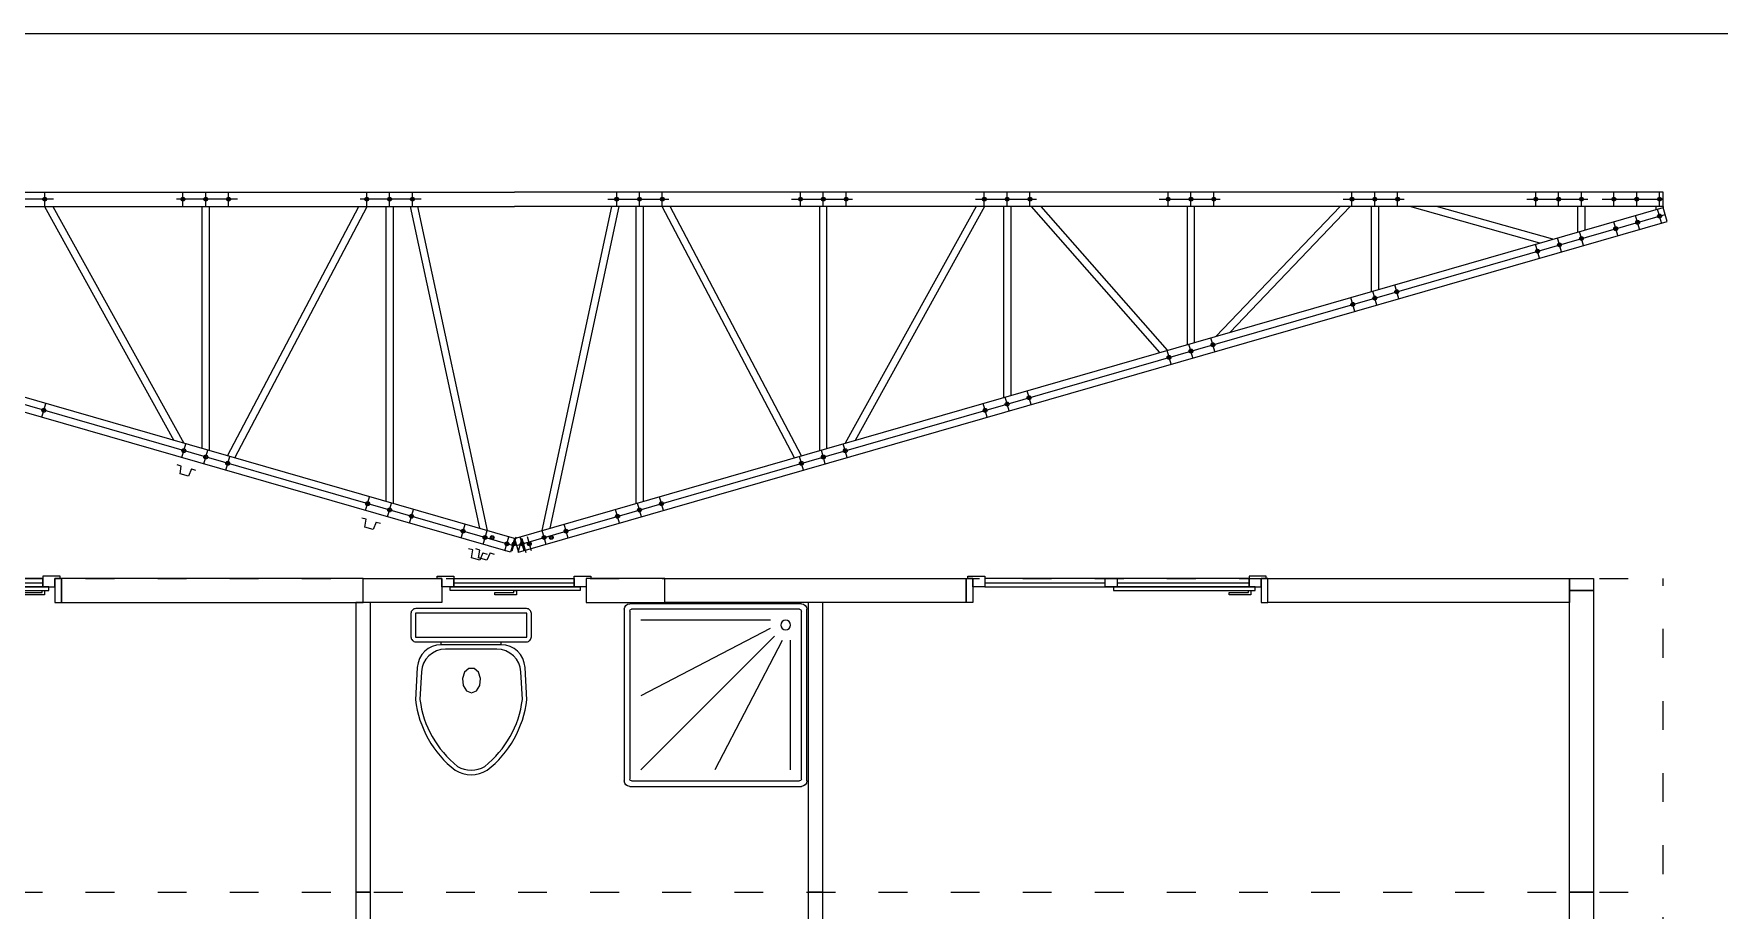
# Model space of a CAD drawing. Header units: millimetres. Extents: x 142629 to 168404, y -211947 to -204319.
# Drawn here: x 145389 to 146090, y -206078 to -205713 of the extents above; entities that cross this region are included whole.
import ezdxf

# ---------------------------------------------------------------- set-up
doc = ezdxf.new("R2010")
doc.units = ezdxf.units.MM
doc.linetypes.add('ACAD_ISO03W100', pattern=[30, 12, -18])
for name, color, linetype in [('Block1', 255, 'Continuous'), ('KAPI-PEN', 3, 'Continuous'), ('TEFRIS', 4, 'Continuous'), ('ZEMİN', 191, 'Continuous'), ('ÖLÇÜLENDİRME', 121, 'Continuous')]:
    doc.layers.add(name, color=color, linetype=linetype)

# ---------------------------------------------------------------- blocks, each defined once
blk = doc.blocks.new('omega')
at = {"layer": 'Block1', "color": 1}
for p, q in [((32355.1, 6698), (32337.8, 6703.1)), ((32355.1, 6698), (32368.3, 6728.5)), ((32368.3, 6728.5), (32402.8, 6718.3)), ((32402.8, 6718.3), (32397.3, 6685.5)), ((32397.3, 6685.5), (32414.5, 6680.4))]:
    blk.add_line(p, q, dxfattribs=at)
blk = doc.blocks.new('1250')
at = {"layer": 'Block1', "color": 7}
for p, q in [((137474.17, -210534.23), (137524.17, -210534.23)), ((137529.17, -210534.23), (137584.17, -210534.23))]:
    blk.add_line(p, q, dxfattribs=at)
for points in [[(137467.08, -210532.48), (137467.08, -210531.48), (137474.17, -210531.48), (137474.17, -210535.98), (137469.17, -210535.98), (137469.17, -210532.48), (137467.08, -210532.48)], [(137591.26, -210532.48), (137591.26, -210531.48), (137584.17, -210531.48), (137584.17, -210535.98), (137589.17, -210535.98), (137589.17, -210532.48), (137591.26, -210532.48)], [(137584.82, -210537.48), (137584.82, -210539.3), (137575.82, -210539.3), (137575.82, -210538.3), (137583.82, -210538.3), (137583.82, -210537.48), (137584.82, -210537.48)]]:
    blk.add_lwpolyline(points, dxfattribs=at)
for points in [[(137474.17, -210535.98), (137584.17, -210535.98), (137584.17, -210532.48), (137474.17, -210532.48)], [(137524.17, -210532.48), (137529.17, -210532.48), (137529.17, -210535.98), (137524.17, -210535.98)], [(137527.67, -210537.48), (137586.67, -210537.48), (137586.67, -210535.98), (137527.67, -210535.98)]]:
    blk.add_lwpolyline(points, close=True, dxfattribs=at)
at = {"layer": 'KAPI-PEN', "color": 175, "true_color": 0x4554a5}
for points in [[(137466.42, -210532.48), (137469.17, -210532.48), (137469.17, -210542.48), (137466.42, -210542.48)], [(137589.17, -210542.48), (137591.92, -210542.48), (137591.92, -210532.48), (137589.17, -210532.48)]]:
    blk.add_lwpolyline(points, close=True, dxfattribs=at)
blk = doc.blocks.new('1250 v')
at = {"layer": 'Block1', "color": 7}
blk.add_line((138675.83, -210549.23), (138725.83, -210549.23), dxfattribs=at)
for points in [[(138668.83, -210547.48), (138668.83, -210546.48), (138675.83, -210546.48), (138675.83, -210550.98), (138670.83, -210550.98), (138670.83, -210547.48), (138668.83, -210547.48)], [(138725.83, -210546.48), (138732.83, -210546.48), (138732.83, -210547.48), (138730.83, -210547.48), (138730.83, -210550.98), (138725.83, -210550.98), (138725.83, -210546.48)], [(138700.83, -210552.48), (138701.83, -210552.48), (138701.83, -210554.3), (138692.83, -210554.3), (138692.83, -210553.3), (138700.83, -210553.3), (138700.83, -210552.48)]]:
    blk.add_lwpolyline(points, dxfattribs=at)
for points in [[(138675.83, -210547.48), (138725.83, -210547.48), (138725.83, -210550.98), (138675.83, -210550.98)], [(138728.33, -210552.48), (138674.33, -210552.48), (138674.33, -210550.98), (138728.33, -210550.98)]]:
    blk.add_lwpolyline(points, close=True, dxfattribs=at)
at = {"layer": 'KAPI-PEN', "color": 175, "true_color": 0x4554a5}
for points in [[(138670.83, -210557.48), (138638.08, -210557.48), (138638.08, -210547.48), (138670.83, -210547.48)], [(138730.83, -210557.48), (138763.58, -210557.48), (138763.58, -210547.48), (138730.83, -210547.48)]]:
    blk.add_lwpolyline(points, close=True, dxfattribs=at)
blk = doc.blocks.new('duşteknesi')
at = {"layer": 'TEFRIS', "color": 7}
for p, q in [((137463.56, -210968.38), (137535, -210968.38)), ((137461.28, -211042.1), (137461.28, -210970.66)), ((137463.56, -211041.34), (137463.56, -210971.42)), ((137464.32, -210970.66), (137534.24, -210970.66)), ((137523.75, -211030.84), (137468.12, -210975.22)), ((137526.99, -211029.07), (137498.95, -210975.22)), ((137530.44, -210975.22), (137530.44, -211029.23)), ((137535, -210971.42), (137535, -211041.34)), ((137537.28, -210970.66), (137537.28, -211042.1)), ((137521.97, -211034.09), (137468.12, -211006.05)), ((137522.14, -211037.54), (137468.12, -211037.54)), ((137535, -211044.38), (137463.56, -211044.38)), ((137534.24, -211042.1), (137464.32, -211042.1))]:
    blk.add_line(p, q, dxfattribs=at)
blk.add_circle((137528.41, -211035.5), 2.03, dxfattribs=at)
for centre, radius, start, end in [((137463.56, -210970.66), 2.28, 90, 180), ((137535, -210970.66), 2.28, 0, 90), ((137464.32, -210971.42), 0.76, 90, 180), ((137534.24, -210971.42), 0.76, 0, 90), ((137463.56, -211042.1), 2.28, 180, 270), ((137464.32, -211041.34), 0.76, 180, 270), ((137534.24, -211041.34), 0.76, 270, 0), ((137535, -211042.1), 2.28, 270, 0)]:
    blk.add_arc(centre, radius, start, end, dxfattribs=at)
blk = doc.blocks.new('KLOZET')
at = {"layer": 'TEFRIS', "color": 7}
for p, q in [((137068.51, -211018.48), (137068.51, -211019.69)), ((137093.37, -211018.48), (137093.37, -211019.69))]:
    blk.add_line(p, q, dxfattribs=at)
for points in [[(137087.57, -210966.25, -0.199825), (137104.12, -210995.55), (137103.35, -211009.05, -0.397632), (137093.37, -211018.48), (137068.51, -211018.48, -0.397632), (137058.52, -211009.05), (137057.76, -210995.55, -0.199825), (137074.31, -210966.25, -0.284389)], [(137102.25, -210995.69), (137101.65, -211007.13, -0.398989), (137091.66, -211016.61), (137070.21, -211016.61, -0.398989), (137060.23, -211007.13), (137059.63, -210995.69, -0.197715), (137075.3, -210967.84, -0.284389), (137086.58, -210967.84, -0.197715)], [(137105.99, -211031.5, -0.414214), (137103.99, -211033.5), (137057.88, -211033.5, -0.414214), (137055.88, -211031.5), (137055.88, -211021.69, -0.414214), (137057.88, -211019.69), (137103.99, -211019.69, -0.414214), (137105.99, -211021.69)]]:
    blk.add_lwpolyline(points, format="xyb", close=True, dxfattribs=at)
blk.add_lwpolyline([(137104.12, -211021.56), (137104.12, -211031.62), (137057.76, -211031.62), (137057.76, -211021.56)], close=True, dxfattribs=at)
at = {"layer": 'TEFRIS', "color": 7, "linetype": 'Continuous'}
blk.add_polyline3d([(137081.07, -210998.48, 0), (137083.12, -210999.3, 0), (137084.52, -211001.49, 0), (137084.83, -211004.36, 0), (137083.94, -211007.01, 0), (137082.14, -211008.58, 0), (137080, -211008.58, 0), (137078.2, -211007.01, 0), (137077.31, -211004.36, 0), (137077.61, -211001.49, 0), (137079.01, -210999.3, 0), (137081.07, -210998.48, 0)], dxfattribs=at)

msp = doc.modelspace()

# ---------------------------------------------------------------- linework, layer by layer
at = {"layer": 'Block1', "color": 1}
for p, q in [((145110.654, -205778.884), (145588.654, -205778.884)), ((145110.654, -205784.884), (145588.654, -205784.884)), ((145588.654, -205923.083), (145110.654, -205785.329)), ((145393.099, -205784.884), (145446.933, -205882.241)), ((145396.527, -205784.884), (145451.011, -205883.416)), ((145458.654, -205885.619), (145458.654, -205784.884)), ((145461.654, -205886.483), (145461.654, -205784.884)), ((145469.238, -205888.669), (145523.879, -205784.884)), ((145472.181, -205889.517), (145527.269, -205784.884)), ((145535.154, -205784.884), (145535.154, -205907.665)), ((145538.154, -205784.884), (145538.154, -205908.53)), ((146066.654, -205778.884), (145588.654, -205778.884)), ((146066.654, -205784.884), (145588.654, -205784.884)), ((145588.654, -205923.083), (146066.654, -205785.329)), ((145639.154, -205784.884), (145639.154, -205908.53)), ((145642.154, -205784.884), (145642.154, -205907.665)), ((145705.127, -205889.517), (145650.038, -205784.884)), ((145708.07, -205888.669), (145653.429, -205784.884)), ((145715.654, -205886.483), (145715.654, -205784.884)), ((145718.654, -205885.619), (145718.654, -205784.884)), ((145780.781, -205784.884), (145726.297, -205883.416)), ((145784.209, -205784.884), (145730.375, -205882.241)), ((145792.154, -205784.884), (145792.154, -205864.437)), ((145795.154, -205784.884), (145795.154, -205863.572)), ((145857.242, -205845.679), (145803.794, -205784.884)), ((145860.429, -205844.761), (145807.789, -205784.884)), ((145868.654, -205842.39), (145868.654, -205784.884)), ((145871.654, -205841.526), (145871.654, -205784.884)), ((145932.213, -205784.884), (145880.536, -205838.966)), ((145936.362, -205784.884), (145886.262, -205837.316)), ((145945.154, -205784.884), (145945.154, -205820.344)), ((145948.154, -205784.884), (145948.154, -205819.479)), ((146015.316, -205800.124), (145961.266, -205784.884)), ((146020.783, -205798.549), (145972.321, -205784.884)), ((146031.154, -205795.56), (146031.154, -205784.884)), ((146034.154, -205794.695), (146034.154, -205784.884)), ((146063.654, -205784.884), (146063.654, -205786.194)), ((146066.654, -205784.884), (146066.654, -205778.884)), ((146066.654, -205784.884), (146066.654, -205785.329)), ((146068.315, -205791.094), (146066.654, -205785.329)), ((145586.992, -205928.849), (145108.992, -205791.094)), ((145590.315, -205928.849), (146068.315, -205791.094)), ((145588.654, -205923.083), (145586.992, -205928.849)), ((145588.654, -205923.083), (145590.315, -205928.849)), ((145591.654, -205923.104), (145589.992, -205928.869)), ((145591.654, -205923.104), (145593.315, -205928.869))]:
    msp.add_line(p, q, dxfattribs=at)
at = {"layer": 'Block1', "color": 2}
for p, q in [((145393.154, -205784.884), (145393.154, -205778.884)), ((145450.654, -205784.884), (145450.654, -205778.884)), ((145460.154, -205784.884), (145460.154, -205778.884)), ((145469.654, -205784.884), (145469.654, -205778.884)), ((145527.154, -205784.884), (145527.154, -205778.884)), ((145536.654, -205784.884), (145536.654, -205778.884)), ((145546.154, -205784.884), (145546.154, -205778.884)), ((145631.154, -205784.884), (145631.154, -205778.884)), ((145640.654, -205784.884), (145640.654, -205778.884)), ((145650.154, -205784.884), (145650.154, -205778.884)), ((145707.654, -205784.884), (145707.654, -205778.884)), ((145717.154, -205784.884), (145717.154, -205778.884)), ((145726.654, -205784.884), (145726.654, -205778.884)), ((145784.154, -205784.884), (145784.154, -205778.884)), ((145793.654, -205784.884), (145793.654, -205778.884)), ((145803.154, -205784.884), (145803.154, -205778.884)), ((145860.654, -205784.884), (145860.654, -205778.884)), ((145870.154, -205784.884), (145870.154, -205778.884)), ((145879.654, -205784.884), (145879.654, -205778.884)), ((145937.154, -205784.884), (145937.154, -205778.884)), ((145946.654, -205784.884), (145946.654, -205778.884)), ((145956.154, -205784.884), (145956.154, -205778.884)), ((146013.654, -205784.884), (146013.654, -205778.884)), ((146023.154, -205784.884), (146023.154, -205778.884)), ((146032.654, -205784.884), (146032.654, -205778.884)), ((146046.154, -205784.884), (146046.154, -205778.884)), ((146055.654, -205784.884), (146055.654, -205778.884)), ((146065.154, -205784.884), (146065.154, -205778.884)), ((145587.823, -205925.966), (145109.823, -205788.212)), ((145589.485, -205925.966), (146067.485, -205788.212)), ((146047.728, -205797.028), (146046.066, -205791.262)), ((146056.856, -205794.397), (146055.195, -205788.632)), ((146065.985, -205791.766), (146064.323, -205786.001)), ((146024.356, -205803.763), (146022.695, -205797.998)), ((146033.485, -205801.132), (146031.823, -205795.367)), ((146015.228, -205806.394), (146013.566, -205800.628)), ((145947.485, -205825.917), (145945.823, -205820.151)), ((145956.613, -205823.286), (145954.952, -205817.52)), ((145938.356, -205828.547), (145936.695, -205822.782)), ((145880.113, -205845.332), (145878.452, -205839.567)), ((145861.856, -205850.594), (145860.195, -205844.828)), ((145870.985, -205847.963), (145869.323, -205842.198)), ((145803.613, -205867.379), (145801.952, -205861.613)), ((145391.952, -205872.64), (145393.613, -205866.875)), ((145785.356, -205872.64), (145783.695, -205866.875)), ((145794.485, -205870.009), (145792.823, -205864.244)), ((145450.195, -205889.425), (145451.856, -205883.66)), ((145727.113, -205889.425), (145725.452, -205883.66)), ((145459.323, -205892.056), (145460.985, -205886.29)), ((145468.452, -205894.687), (145470.113, -205888.921)), ((145708.856, -205894.687), (145707.195, -205888.921)), ((145717.985, -205892.056), (145716.323, -205886.29)), ((145526.694, -205911.472), (145528.356, -205905.706)), ((145535.823, -205914.102), (145537.484, -205908.337)), ((145544.951, -205916.733), (145546.613, -205910.968)), ((145632.356, -205916.733), (145630.695, -205910.968)), ((145641.485, -205914.102), (145639.823, -205908.337)), ((145650.613, -205911.472), (145648.952, -205905.706)), ((145566.405, -205922.916), (145568.066, -205917.15)), ((145610.903, -205922.916), (145609.242, -205917.15)), ((145575.533, -205925.546), (145577.195, -205919.781)), ((145584.662, -205928.177), (145586.323, -205922.412)), ((145587.662, -205928.198), (145589.323, -205922.432)), ((145592.646, -205928.177), (145590.985, -205922.412)), ((145595.646, -205928.198), (145593.985, -205922.432)), ((145601.775, -205925.546), (145600.113, -205919.781))]:
    msp.add_line(p, q, dxfattribs=at)
at = {"layer": 'Block1', "color": 6, "linetype": 'ACAD_ISO03W100'}
for p, q in [((145110.154, -205939.748), (146066.654, -205939.748)), ((146066.654, -206902.748), (146066.654, -205939.748)), ((145110.154, -206070.248), (146066.654, -206070.248))]:
    msp.add_line(p, q, dxfattribs=at)
at = {"layer": 'Block1', "color": 1}
for centre, radius in [((145393.154, -205781.884), 0.8), ((145393.154, -205781.884), 0.4), ((145450.654, -205781.884), 0.8), ((145450.654, -205781.884), 0.4), ((145460.154, -205781.884), 0.8), ((145460.154, -205781.884), 0.4), ((145469.654, -205781.884), 0.8), ((145469.654, -205781.884), 0.4), ((145527.154, -205781.884), 0.8), ((145527.154, -205781.884), 0.4), ((145536.654, -205781.884), 0.8), ((145536.654, -205781.884), 0.4), ((145546.154, -205781.884), 0.8), ((145546.154, -205781.884), 0.4), ((145631.154, -205781.884), 0.8), ((145631.154, -205781.884), 0.4), ((145640.654, -205781.884), 0.8), ((145640.654, -205781.884), 0.4), ((145650.154, -205781.884), 0.8), ((145650.154, -205781.884), 0.4), ((145707.654, -205781.884), 0.8), ((145707.654, -205781.884), 0.4), ((145717.154, -205781.884), 0.8), ((145717.154, -205781.884), 0.4), ((145726.654, -205781.884), 0.8), ((145726.654, -205781.884), 0.4), ((145784.154, -205781.884), 0.8), ((145784.154, -205781.884), 0.4), ((145793.654, -205781.884), 0.8), ((145793.654, -205781.884), 0.4), ((145803.154, -205781.884), 0.8), ((145803.154, -205781.884), 0.4), ((145860.654, -205781.884), 0.8), ((145860.654, -205781.884), 0.4), ((145870.154, -205781.884), 0.8), ((145870.154, -205781.884), 0.4), ((145879.654, -205781.884), 0.8), ((145879.654, -205781.884), 0.4), ((145937.154, -205781.884), 0.8), ((145937.154, -205781.884), 0.4), ((145946.654, -205781.884), 0.8), ((145946.654, -205781.884), 0.4), ((145956.154, -205781.884), 0.8), ((145956.154, -205781.884), 0.4), ((146013.654, -205781.884), 0.8), ((146013.654, -205781.884), 0.4), ((146023.154, -205781.884), 0.8), ((146023.154, -205781.884), 0.4), ((146032.654, -205781.884), 0.8), ((146032.654, -205781.884), 0.4), ((146046.154, -205781.884), 0.8), ((146046.154, -205781.884), 0.4), ((146055.654, -205781.884), 0.8), ((146055.654, -205781.884), 0.4), ((146065.154, -205781.884), 0.8), ((146065.154, -205781.884), 0.4), ((146056.025, -205791.514), 0.8), ((146056.025, -205791.514), 0.4), ((146065.154, -205788.883), 0.8), ((146065.154, -205788.884), 0.4), ((146032.654, -205798.25), 0.8), ((146032.654, -205798.25), 0.4), ((146046.897, -205794.145), 0.8), ((146046.897, -205794.145), 0.4), ((146014.397, -205803.511), 0.8), ((146014.397, -205803.511), 0.4), ((146023.525, -205800.88), 0.8), ((146023.525, -205800.88), 0.4), ((145955.783, -205820.403), 0.8), ((145955.783, -205820.403), 0.4), ((145937.526, -205825.665), 0.8), ((145937.526, -205825.665), 0.4), ((145946.654, -205823.034), 0.8), ((145946.654, -205823.034), 0.4), ((145879.283, -205842.45), 0.8), ((145861.026, -205847.711), 0.8), ((145861.026, -205847.711), 0.4), ((145870.154, -205845.08), 0.8), ((145870.154, -205845.08), 0.4), ((145879.283, -205842.45), 0.4), ((145392.782, -205869.757), 0.8), ((145392.782, -205869.757), 0.4), ((145784.526, -205869.757), 0.8), ((145784.526, -205869.757), 0.4), ((145793.654, -205867.127), 0.8), ((145793.654, -205867.127), 0.4), ((145802.783, -205864.496), 0.8), ((145802.783, -205864.496), 0.4), ((145451.025, -205886.542), 0.8), ((145451.025, -205886.542), 0.4), ((145460.154, -205889.173), 0.8), ((145460.154, -205889.173), 0.4), ((145717.154, -205889.173), 0.8), ((145717.154, -205889.173), 0.4), ((145726.283, -205886.542), 0.8), ((145726.283, -205886.542), 0.4), ((145469.282, -205891.804), 0.8), ((145469.282, -205891.804), 0.4), ((145708.026, -205891.804), 0.8), ((145708.026, -205891.804), 0.4), ((145527.525, -205908.589), 0.8), ((145527.525, -205908.589), 0.4), ((145536.654, -205911.22), 0.8), ((145536.654, -205911.22), 0.4), ((145640.654, -205911.22), 0.8), ((145640.654, -205911.22), 0.4), ((145649.783, -205908.589), 0.8), ((145649.783, -205908.589), 0.4), ((145545.782, -205913.85), 0.8), ((145545.782, -205913.85), 0.4), ((145631.526, -205913.85), 0.8), ((145631.526, -205913.85), 0.4), ((145567.235, -205920.033), 0.8), ((145567.235, -205920.033), 0.4), ((145576.364, -205922.664), 0.8), ((145576.364, -205922.664), 0.4), ((145579.364, -205922.684), 0.8), ((145579.364, -205922.684), 0.4), ((145585.492, -205925.294), 0.8), ((145585.492, -205925.294), 0.4), ((145588.492, -205925.315), 0.8), ((145588.492, -205925.315), 0.4), ((145591.815, -205925.294), 0.8), ((145591.816, -205925.294), 0.4), ((145594.815, -205925.315), 0.8), ((145594.816, -205925.315), 0.4), ((145600.944, -205922.664), 0.8), ((145600.944, -205922.664), 0.4), ((145603.944, -205922.684), 0.8), ((145603.944, -205922.684), 0.4), ((145610.072, -205920.033), 0.8), ((145610.072, -205920.033), 0.4)]:
    msp.add_circle(centre, radius, dxfattribs=at)
at = {"layer": 'KAPI-PEN', "color": 175, "true_color": 0x4554a5}
for points in [[(144366.06, -207406.792), (146791.386, -207406.792), (146791.386, -205712.996), (144366.06, -205712.996)], [(145400.154, -205949.748), (145525.654, -205949.748), (145525.654, -205939.748), (145400.154, -205939.748)], [(145776.654, -205949.748), (145651.154, -205949.748), (145651.154, -205939.748), (145776.654, -205939.748)], [(146027.654, -205949.748), (145902.154, -205949.748), (145902.154, -205939.748), (146027.654, -205939.748)], [(146037.654, -205944.748), (146027.654, -205944.748), (146027.654, -205939.748), (146037.654, -205939.748)], [(146037.654, -206070.248), (146027.654, -206070.248), (146027.654, -205944.748), (146037.654, -205944.748)], [(145522.654, -206070.248), (145528.654, -206070.248), (145528.654, -205949.748), (145522.654, -205949.748)], [(145710.904, -206070.248), (145716.904, -206070.248), (145716.904, -205949.748), (145710.904, -205949.748)], [(145522.654, -206195.748), (145528.654, -206195.748), (145528.654, -206070.248), (145522.654, -206070.248)], [(145710.904, -206195.748), (145716.904, -206195.748), (145716.904, -206070.248), (145710.904, -206070.248)], [(146037.654, -206195.748), (146027.654, -206195.748), (146027.654, -206070.248), (146037.654, -206070.248)]]:
    msp.add_lwpolyline(points, close=True, dxfattribs=at)
at = {"layer": 'ZEMİN', "color": 1}
for p, q in [((145545.263, -205784.884), (145574.015, -205918.864)), ((145548.332, -205784.884), (145577.285, -205919.807)), ((145628.976, -205784.884), (145600.023, -205919.807)), ((145632.045, -205784.884), (145603.293, -205918.864))]:
    msp.add_line(p, q, dxfattribs=at)
at = {"layer": 'ÖLÇÜLENDİRME', "color": 2, "ltscale": 0.5}
for p, q in [((145396.841, -205781.884), (145371.462, -205781.884)), ((145473.341, -205781.884), (145447.962, -205781.884)), ((145549.841, -205781.884), (145524.462, -205781.884)), ((145627.467, -205781.884), (145652.846, -205781.884)), ((145703.967, -205781.884), (145729.346, -205781.884)), ((145780.467, -205781.884), (145805.845, -205781.884)), ((145856.967, -205781.884), (145882.345, -205781.884)), ((145933.467, -205781.884), (145958.845, -205781.884)), ((146009.967, -205781.884), (146035.345, -205781.884)), ((146041.275, -205781.884), (146066.654, -205781.884))]:
    msp.add_line(p, q, dxfattribs=at)

# ---------------------------------------------------------------- block references
at = {"layer": 'Block1', "color": 1, "xscale": 0.1, "yscale": 0.1, "zscale": 0.1, "rotation": 180.5866211385629}
for p in [(148682.683, -205191.245), (148759.554, -205213.399), (148803.953, -205226.194), (148806.953, -205226.214)]:
    msp.add_blockref('omega', p, dxfattribs=at)
at = {"layer": 'Block1', "color": 43}
for name, p in [('1250', (7808.234, 4592.731)), ('1250 v', (6887.576, 4607.731)), ('1250', (8310.234, 4592.731))]:
    msp.add_blockref(name, p, dxfattribs=at)
at = {"layer": 'Block1', "color": 43, "xscale": -1, "rotation": 180}
for name, p in [('KLOZET', (8489.659, -416985.772)), ('duşteknesi', (8173.047, -416994.639))]:
    msp.add_blockref(name, p, dxfattribs=at)

doc.saveas('drawing.dxf')
